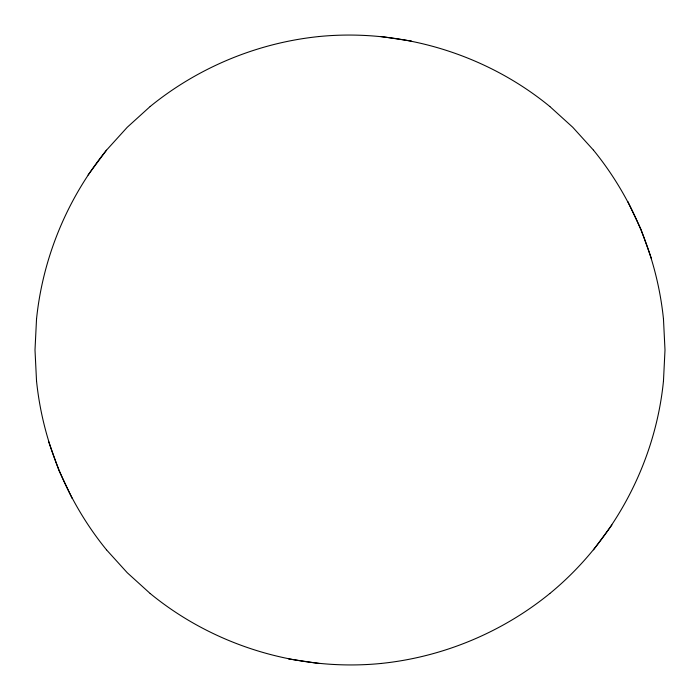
<?xml version="1.0" encoding="UTF-8"?>
<svg xmlns="http://www.w3.org/2000/svg" width="700" height="700" viewBox="0 0 700 700"><rect width="100%" height="100%" fill="white"/><g stroke="black" fill="none" stroke-linecap="round" stroke-linejoin="round"><path stroke-width="1.05" d="M36.523 319.078L35 350L36.523 380.922M663.477 380.922L665 350L663.477 319.078M36.523 319.104C42.822 257.53 67.401 198.214 106.47 150.202M663.477 380.896C655.358 463.137 613.673 541.1 549.798 593.53M88.095 175L106.487 150.185L127.26 127.26L150.185 106.487M593.512 549.815L611.905 525M150.202 106.47C198.214 67.401 257.53 42.822 319.104 36.523M549.815 593.512C501.812 632.599 442.479 657.186 380.896 663.477M319.078 36.523C401.31 28.438 485.923 54.084 549.815 106.487M380.922 663.477C298.69 671.562 214.077 645.916 150.185 593.512M380.896 36.523L411.451 41.064M288.549 658.936L319.104 663.477M549.798 106.47L572.74 127.26L593.53 150.202M150.202 593.53L127.26 572.74L106.47 549.798M593.512 150.185C632.599 198.188 657.186 257.521 663.477 319.104M106.487 549.815C67.401 501.812 42.814 442.479 36.523 380.896M627.786 201.469L641.025 229.451L651.438 258.58M72.214 498.531L58.975 470.549L48.562 441.42"/></g></svg>
